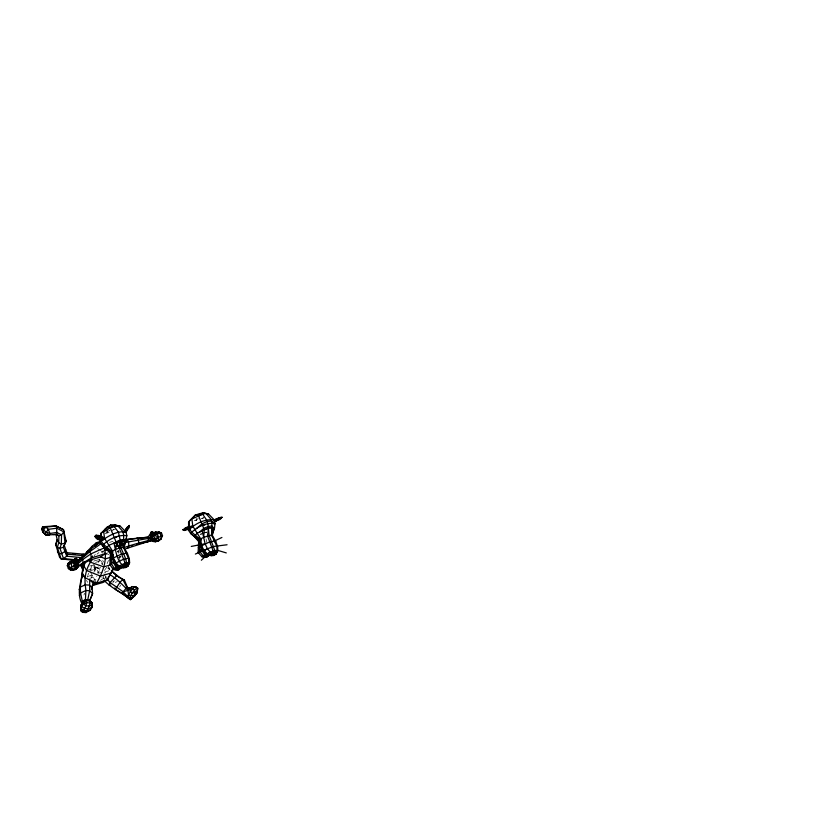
<?xml version="1.0" encoding="UTF-8"?>
<svg xmlns="http://www.w3.org/2000/svg" width="835" height="835" viewBox="0 0 835 835"><rect width="100%" height="100%" fill="white"/><g stroke="black" fill="none" stroke-linecap="round" stroke-linejoin="round"><path stroke-width="0.63" stroke-dasharray="4.17 3.13" d="M94.24 556.496L95.221 554.263M87.717 575.451L88.719 573.165M90.211 569.762L92.664 564.189M83.907 595.031L84.7 593.226M91.391 577.903L92.393 575.628L87.498 577.058M93.864 572.278L95.827 567.81M98.133 562.55L99.522 559.387L102.528 564.731M102.632 552.3L103.373 550.63M102.027 564.356L103.498 561.016M106.296 554.628L107.224 552.53M107.12 563.583L108.508 560.431M119.739 586.89L120.532 585.084M104.646 579.469L106.139 576.567L101.807 577.841M113.456 582.319L114.311 580.711L112.537 582.172M106.796 567.122L103.467 571.829L105.701 572.956M117.798 551.904L119.029 550.275M112.234 530.872L113.706 529.484M198.208 518.399L195.787 520.685L198.281 519.955M119.144 557.456L120.783 555.974M97.027 554.148L98.937 552.54M100.524 580.315L106.139 576.567M201.684 518.712L203.834 517.836M115.23 582.36L117.422 581.588M106.222 531.676L109.969 530.58L107.548 532.876L107.371 529.181L108.498 531.968L106.003 532.699M105.053 533.607L111.285 531.78M109.604 542.332L113.028 541.33M194.252 520.518L196.736 519.788L196.037 518.044M201.59 518.368L203.803 517.721M117.62 551.674L119.301 551.183M93.718 561.089L99.522 559.387M95.566 562.362L102.778 560.254M117.871 557.655L120.939 556.757M89.804 566.067L93.332 565.034L101.442 570.472M119.186 557.446L121.106 556.882M203.521 532.855L206.381 532.02M200.149 534.191L203.009 533.346M203.959 533.074L206.809 532.239L203.437 533.565M200.588 534.4L202.487 533.847M87.696 570.19L99.438 566.756M89.721 570.879L100.555 567.706L98.05 573.415L93.332 565.034L95.409 571.777M87.216 576.588L92.038 575.179M99.135 573.092L102.381 572.142M89.575 578.384L96.797 576.265M93.499 580.273L95.91 579.563M112.819 529.244L115.376 529.463M97.674 548.689L101.014 550.505M102.131 551.11L105.471 552.927M106.588 553.532L108.811 554.753M98.446 559.283L103.707 562.769M109.844 569.564L107.809 567.936L109.636 569.501M104.594 579.083L103.676 578.217L103.55 574.386M118.038 550.651L119.102 552.551M101.202 551.236L102.267 553.135M107.903 565.556L110.575 570.295L103.227 572.455L105.033 575.649M108.414 567.748L109.583 569.825M105.627 576.724L107.433 579.918M93.687 564.022L98.749 572.998M90.263 571.829L96.004 582.026M86.506 580.388L87.571 582.287M206.005 538.878L207.163 543.23M117.766 551.058L118.34 553.24M119.207 556.507L119.916 559.763"/><path stroke-width="1.25" d="M111.107 552.979L102.392 545.62L100.325 542.552L100.336 540.214M100.336 536.707L101.056 533.189L107.172 527.167L110.564 525.194L114.656 524.975L120.313 526.238L126.054 532.093L126.836 535.684L124.144 547.635L127.494 553.615L129.352 558.782L129.592 562.811L127.859 566.339L126.179 567.33L118.956 566.986C114.03 563.458 111.733 557.456 111.984 551.517L103.269 544.19L101.254 541.049C108.237 536.153 117.192 530.361 126.054 532.093L128.84 527.793L129.237 525.476L123.924 531.644L128.84 527.793M152.012 532.699L158.817 531.822L160.07 532.981L161.374 538.398C158.796 540.923 154.59 541.884 151.438 539.848L150.415 537.208L150.738 533.168L152.2 531.707L153.16 532.511L153.285 535.204L155.717 541.007L155.226 541.821L150.947 540.652L126.001 548.668M194.513 536.707L190.641 533.429L188.574 530.371L188.574 522.178L195.421 514.976L202.895 512.784L208.562 514.057L214.292 519.913L215.075 523.493L214.501 528.012L211.871 535.924M128.757 559.335L129.352 558.782L128.486 558.239L123.653 559.189L115.24 563.301L118.466 566.37L121.691 567.581L126.21 567.32C127.953 560.431 123.11 553.772 120.845 547.509L121.263 542.802L123.643 539.629L123.674 534.984L122.735 531.363L117.735 525.674L114.656 524.975M208.562 514.057L205.974 513.494L195.421 514.976L189.294 521.009L189.493 528.858L191.518 531.999L200.223 539.337C199.982 545.265 202.279 551.267 207.195 554.795L212.069 555.515L216.108 554.158L217.152 550.192L216.724 546.059L211.641 534.974L211.923 522.804L210.973 519.182L205.974 513.494L202.895 512.784L201.559 514.047M214.418 555.15L214.814 550.516L209.084 535.318L207.852 523.67L206.683 520.09L202.654 514.193L202.895 512.784M90.399 609.894L87.268 610.896L83.73 610.656L80.64 609.247L81.319 604.488L86.057 600.01L89.585 600.24L92.1 602.828L92.194 607.149L90.399 609.894L86.015 612.577L82.477 612.337L80.995 610.75L81.319 604.488L85.045 601.711L86.057 600.01L86.704 602.713L85.963 605.803L82.477 612.337M88.771 611.272L83.103 611.617L80.995 610.75L82.31 601.19L80.567 592.986L80.254 587.141L82.227 574.323L85.045 577.778L96.599 583.101L107.433 579.918L113.309 568.771M83.103 611.617L83.114 610.896L80.995 610.75M83.73 610.656L83.75 609.456M86.015 612.577L87.289 609.686M75.359 569.574L77.613 567.529L78.333 565.619L76.329 562.205L71.34 563.343L69.305 562.404L68.564 564.669L69.587 567.299L71.862 568.979L74.263 569.345L76.632 568.541L74.346 565.671L75.327 562.404L76.81 561.057L77.05 559.231L76.058 558.406L73.751 559.982L74.263 569.345L73 570.389L70.589 570.023L68.313 568.343L67.291 565.702L68.032 563.437L76.058 558.406L77.248 560.264L76.329 562.205L77.613 567.529L75.359 569.574L73 570.389M74.346 565.671L68.313 568.343L70.589 570.023L71.862 568.979L71.34 563.343L67.291 565.702L68.042 566.036L68.032 563.437L71.121 561.235L74.545 561.193L74.597 559.21L75.484 558.991M122.119 567.247L118.685 569.721L113.309 569.46L109.876 564.658L110.429 553.782L105.941 548.459L102.392 545.62C108.164 539.306 118.163 534.39 126.836 535.684L126.398 536.206M209.804 555.014L207.216 556.872L201.84 556.611L198.114 552.478L198.667 541.591L194.179 536.279L190.641 533.429C196.402 527.115 206.412 522.199 215.075 523.493L214.198 524.557M81.026 608.819L80.661 607.306L82.31 601.19L85.045 601.711L85.421 599.603L85.89 590.512L85.17 584.323M150.947 540.652L152.2 531.707L153.755 535.966M81.548 602.943C75.63 590.397 83.552 577.538 82.895 564.543M83.124 563.312L81.809 578.175M124.916 542.552L148.713 538.345L150.415 537.208L150.738 533.168L153.797 540.85L153.306 541.654L152.419 540.412M227.068 544.764L213.77 546.455L207.466 548.772L203.479 551.11L206.704 554.179L209.929 555.4L212.988 555.244L214.585 554.033L216.108 554.158L216.724 552.728L213.948 554.388L211.631 553.814L207.466 548.772L205.076 543.71L203.667 537.312L204.272 529.672L198.5 515.686L195.421 514.976M152.2 531.707L153.233 534.275L152.179 534.619L151.104 533.722L151.093 532.48L152.158 532.135L153.222 533.033L152.168 533.377L153.285 533.711L161.499 533.085L162.512 535.715L160.884 539.212L158.504 540.976L155.226 541.821M76.256 559.44L76.329 558.709L75.254 558.605L76.455 560.462L77.248 560.264L76.329 558.709L73.856 561.454L75.046 561.099M125.803 567.445L128.486 564.919L125.626 565.118L121.378 567.184L123.204 567.706L123.392 566.005C116.556 560.41 115.908 550.891 113.915 542.896L116.931 544.065L119.238 547.979L125.114 563.124L125.25 567.602L121.691 567.581M127.473 566.401L128.914 562.383L128.486 558.239L120.25 540.339L118.445 532.281L113.466 525.466L110.564 525.194L108.56 527.094M198.667 541.591L200.755 540.005L200.734 538.857L203.667 537.312L211.641 534.974L214.501 528.012L211.881 527.438L208.499 528.158L207.477 535.788L213.875 552.927L213.499 555.421L211.057 555.578L210.691 554.691L209.929 555.4L211.443 555.525L211.631 553.814L214.793 552.655L216.286 552.457L215.649 553.041L216.108 554.158M124.384 545.37L124.144 547.635L120.845 547.509L115.418 549.503L112.495 551.048L112.516 552.196L110.429 553.782M214.052 555.265L215.712 554.21L217.841 550.62L217.591 546.601L215.733 541.424L212.382 535.444L212.904 530.914M212.706 527.616L211.641 534.974L212.382 535.444M79.137 589.677L80.254 587.141L85.18 584.855C84.366 575.973 86.683 566.516 92.33 559.544M84.679 561.997L82.373 573.04L85.045 577.778M82.31 601.19L85.421 599.603L87.758 599.76L89.648 590.731L89.71 579.928L93.155 583.049L91.37 589.51M152.012 534.181L157.544 533.742L152.012 535.673L150.738 534.661L151.239 532.02L153.16 532.511L153.233 534.275L152.648 533.951L155.842 532.052L157.544 533.742L158.994 540.161L158.504 540.976M53.44 534.546L55.976 534.379L57.156 539.431L55.715 544.629L59.588 557.31L61.101 558.918L73.438 560.243M115.418 549.503L116.931 544.065L120.25 540.339L123.643 539.629L126.262 540.203L123.392 547.165L124.457 539.807L121.263 542.802M57.25 540.548L55.715 544.629L57.406 547.468L61.101 558.918L63.46 558.542L78.396 560.108M108.613 576.317L107.433 579.918L103.122 582.423L92.299 585.596L96.599 583.101C103.008 572.173 108.299 558.197 103.582 545.808M135.907 593.048L135.051 595.616L130.302 599.603C121.983 592.756 111.681 588.331 104.145 580.44M105.575 548.345L104.855 550.484L107.266 549.785M113.163 558.051L112.788 554.659L111.389 558.792L111.285 563.448L114.405 568.51L119.614 568.291L121.774 567.038M200.682 543.512L199.638 546.612L199.523 551.257L202.936 555.661L207.988 554.962M112.944 568.311L111.326 572.935L100.503 576.119L86.537 570.535L83.865 565.796L85.713 561.579M89.982 599.906L92.591 593.685L92.121 587.819L89.199 585.084L85.18 584.855M89.794 600.522L92.591 593.685L89.648 590.731L85.89 590.512L80.567 592.986L79.377 595.699M90.316 550.724L92.142 546.299L96.39 542.698L101.202 541.289M55.82 525.904L63.481 529.661L63.815 531.853L61.55 534.88L58.941 535.726L56.592 534.504L45.8 535.026L42.637 531.749L41.75 528.639L42.585 526.739L55.82 525.904L63.481 529.661L66.111 541.153L63.376 547.228L66.696 556.183L81.987 557.665M64.243 545.245L65.694 549.597L64.827 551.58L61.487 553.615L59.014 553.678L57.396 551.768M64.577 537.855L66.111 541.153L63.376 547.228L59.963 548.334L57.406 547.468L58.7 542.729L58.941 535.726L55.976 534.379L56.592 534.504L56.853 532.448L56.425 526.029L45.862 527.083L43.472 529.849L42.637 531.749L45.08 533.993L49.077 535.371L49.912 533.471L48.305 529.327L45.862 527.083L42.585 526.739L43.472 529.849L45.915 532.093L49.912 533.471L56.853 532.448L61.55 534.88L61.32 543.992L59.963 548.334L63.46 558.542L66.696 556.183L67.551 554.2L65.694 549.597M85.859 554.096L86.84 551.862L92.142 546.299M83.834 556.037L86.704 553.522L87.56 551.549L98.979 542.823L94.898 546.455L96.39 542.698L100.482 542.896M76.956 566.683L78.114 566.725L82.529 563.865L83.197 562.352L82.185 557.853L80.682 557.874L76.632 562.07L77.791 562.112L89.648 551.747L100.951 543.7M82.529 563.865L90.357 560.003L92.654 556.027M115.856 568.447L116.222 567.623L119.708 566.6M128.005 547.885L128.872 545.913L128.517 541.79L127.296 539.629L125.219 539.431L148.056 537.166L150.738 533.168L151.5 534.922L150.415 537.208M135.886 586.89L131.857 586.587L130.26 588.466L126.93 587.433L123.11 591.764L122.338 593.518L130.302 599.603L136.867 593.257L137.775 588.258L135.886 586.89L131.857 586.587L127.953 590.418L123.11 591.764L110.105 582.548L107.068 578.968M148.213 539.473L148.713 538.345L148.056 537.166L127.296 539.629M130.302 599.603L130.928 598.152L131.638 598.674L136.867 593.257L137.775 588.258L134.936 586.661L132.629 588.612L128.506 594.583L127.651 597.056L128.413 598.225M200.974 550.829L201.162 544.931M204.398 555.599L204.763 554.764L207.09 554.085M127.442 526.885L124.624 532.281L127.39 530.121M129.237 525.476L125.594 532.448L126.054 532.093M87.268 610.896L90.243 602.953L89.585 600.24M158.337 532.626L158.817 531.822L161.499 533.085L161.009 533.889M162.032 536.519L162.512 535.715C149.997 540.861 136.282 543.042 123.476 547.833M160.884 539.212L161.374 538.398M100.325 542.552L101.254 541.049M110.053 559.951L111.389 558.792L111.41 552.927L105.941 548.459L106.671 547.269L109.291 545.172L120.25 540.339L120.543 547.791M188.574 530.371C194.638 523.722 205.17 518.545 214.292 519.913L218.937 517.752L222.058 517.293L218.989 519.735L214.104 521.729L216.401 518.879M198.302 547.76L199.638 546.612L199.659 540.736L194.179 536.279L197.53 532.991L208.499 528.158L208.072 528.555M75.933 561.277L74.597 559.21L75.933 561.277L76.329 558.709M119.217 567.101L119.655 568.28L116.222 567.623L113.309 569.46L118.716 569.71L121.43 566.934M208.197 555.432L207.216 556.872L201.84 556.611L204.763 554.764L208.155 555.442M216.14 521.228L218.937 517.752M218.989 519.735L220.951 517.293M151.25 533.137L152.043 532.166L153.17 533.628L152.22 533.941L151.25 533.137L153.16 532.511M125.72 540.85L126.262 540.203M213.958 528.67L214.501 528.012M126.628 566.297L128.047 564.637L126.221 565.17L126.628 566.297L123.392 566.005L121.68 566.913L118.935 565.932L115.835 562.748L113.268 557.78L112.495 551.048L104.573 538.387L103.623 531.133L107.172 527.167L110.251 527.866L117.735 525.674L120.313 526.238M127.108 565.504L128.183 565.191L129.592 562.811L128.914 562.383L126.221 565.17M214.793 552.655L217.152 550.192L226.285 552.916M78.459 560.911L80.682 557.874L87.56 551.549L89.648 551.747L90.858 553.908L91.213 558.041L78.615 565.587L76.977 565.879L77.613 567.529M94.752 536.467L96.046 535.204L101.025 535.945L104.573 538.387L102.935 539.974L94.752 536.467L97.476 539.4L102.517 540.381M95.733 537.74L98.217 535.318M97.476 539.4L101.025 535.945M100.179 540.068L103.091 537.239M201.35 560.222L209.856 552.332L214.814 550.516L217.841 550.62L216.422 553.01L215.346 553.323M118.935 548.261L120.25 540.339L116.034 541.852L110.251 527.866L113.466 525.466L117.735 525.674M121.138 554.377L126.586 553.031L127.494 553.615L126.868 554.19M121.252 566.673L118.956 566.986L118.466 566.37L125.114 563.124L128.914 562.383M127.859 566.339L127.411 565.232L128.047 564.637M209.376 542.186L214.825 540.85L221.922 537.458M215.117 542.009L215.733 541.424L214.825 540.85M198.5 515.686L202.654 514.193L191.873 518.942L192.812 526.207L200.734 538.857L201.506 545.589L204.074 550.557L207.174 553.751L209.919 554.722L211.631 553.814L209.616 555.004L211.057 555.578M212.069 555.515L211.391 555.202L213.123 555.525M199.847 531.843L203.792 528.346L208.259 526.52L211.892 525.966L213.603 527.814M109.876 564.658L113.174 562.018L112.788 554.659M116.034 568.666L115.053 569.512L117.422 569.606L121.816 567.236M198.114 552.478L201.412 549.837L204.763 554.764M86.704 553.522L88.52 551.945M196.392 528.628L202.06 523.743L207.143 521.489L211.443 520.988L214.407 523.347M131.638 598.674L129.55 599.321L130.396 595.95L134.518 589.98L136.825 588.028L137.524 590.689L135.218 592.641L132.149 593.017L130.26 591.65L129.55 588.529L132.629 588.612L134.518 589.98L135.218 592.641L134.56 595.209L130.396 595.95L128.506 594.583L127.953 590.418L130.26 588.466L126.93 587.433L122.912 579.667L116.065 575.263M129.55 599.321L130.928 598.152M129.79 589.155L127.682 587.892L124.446 580.127L116.514 575.67L110.105 582.548L108.988 585.084L110.815 585.001M69.065 568.666L69.827 568.05M110.251 527.866L101.056 533.189L101.139 536.561M125.887 528.899L129.331 526.207M182.896 529.745L187.207 527.188L192.812 526.207L187.249 529.599L184.577 530.476L182.896 529.745L190.317 528.158M183.397 530.162L187.207 527.188M184.577 530.476L190.015 526.227M187.249 529.599L191.695 526.123M90.357 560.003L100.774 556.893L105.095 553.688L91.213 558.041M153.285 533.711L155.842 532.052M155.654 534.849L157.544 533.742M105.168 529.066L107.705 527.584M207.028 556.162L209.241 554.983M209.742 541.852L200.88 546.173L204.095 551.893M104.646 547.708L90.858 553.908L83.02 559.346L78.448 563.291L78.114 566.725L77.06 566.662L78.333 565.619L77.311 562.988L78.448 563.291L77.791 562.112M195.38 554.054L207.466 548.772M121.503 554.033L112.641 558.354L115.856 564.074M150.738 534.661L151.375 534.421L151.093 532.48L152.179 534.619M214.031 520.226L222.058 517.293M214.825 520.842L221.024 518.566M151.104 533.722L151.636 533.544M131.523 545.923L132.619 545.589M103.623 531.133L105.93 530.455M114.531 537.667L116.816 536.999M121.733 540.182L123.643 539.629M116.482 542.959L122.453 541.216M202.769 525.486L205.055 524.818M204.272 529.672L206.172 529.108M209.982 527.991L211.881 527.438M110.888 557.237L105.471 558.824L100.774 556.893M113.028 562.936L114.771 562.425L114.614 560.16M110.951 564.742L103.728 566.861L90.232 562.112L89.168 560.212M118.466 566.37L120.146 565.879M118.956 566.986L120.866 566.422M114.405 568.51L117.13 567.716L114.771 562.425M127.411 565.232L128.486 564.919M115.126 568.927L113.309 569.46L118.716 569.71M121.378 567.184L122.453 566.871M117.38 569.616L117.14 568.896M201.266 550.745L203.009 550.234L205.66 554.868M215.649 553.041L216.724 552.728M209.929 555.4L211.756 554.857M205.963 556.747L205.368 556.308M213.082 555.546L214.459 555.139M132.744 597.568L129.54 598.434L123.11 591.764M75.463 559.638L77.05 559.231M145.655 542.113L147.993 541.539M149.288 541.216L151.375 540.683M141.595 543.105L136.721 544.295L138.224 544.274L138.881 542.76L137.869 538.272L136.366 538.293M142.806 542.813L144.09 542.5M184.879 528.19L192.311 526.603M191.288 546.434L205.076 543.71M81.632 554.649L84.137 554.231L66.049 552.603L67.551 554.2L84.272 555.745M49.62 534.786L45.8 535.026L45.08 533.993L48.305 529.327L56.77 528.211L63.815 531.853L65.026 543.199L61.32 543.992L58.7 542.729L57.156 539.431M69.848 562.268L71.591 562.174M209.919 554.722L213.499 555.421M121.68 566.913L125.25 567.602M201.84 556.611L204.45 556.507M93.155 583.049L96.599 583.101M147.221 541.738L148.379 541.779L148.713 538.345M80.64 609.247L82.707 609.383M72.948 561.381L71.121 561.235L73.835 562.623M72.655 553.814L75.223 554.054M75.912 560.515L78.375 560.786M121.607 564.523L125.626 565.118L125.709 566.568M124.446 580.127L122.912 579.667L120.428 581.713L115.324 589.385L123.1 593.977M96.046 535.204L104.239 538.711M194.179 536.279L200.755 540.005M105.941 548.459L112.516 552.196M216.724 546.059L217.591 546.601M127.953 590.418C122.265 584.406 117.004 578.916 109.688 574.49M111.869 571.203L117.954 576.087M114.625 588.059L115.491 588.748M74.033 561.287L75.327 562.404L76.632 568.541L75.693 566.13M111.274 570.931L116.514 575.67M47.449 533.878L49.077 535.371M207.195 554.795L206.704 554.179L209.856 552.332L213.875 552.927L213.948 554.388M73.751 559.982L74.545 561.193M76.058 558.406L77.248 560.264M75.254 558.605L76.455 560.462M76.152 560.024L76.81 561.057M80.651 565.191L83.197 570.451M80.734 565.024L82.498 568.207L81.569 563.729M113.174 562.018L116.222 567.623M152.648 533.951L153.285 535.204L158.368 536.696L155.717 541.007L154.778 538.596M151.239 532.02L152.22 533.941M116.034 541.852L116.931 544.065M214.418 553L214.877 554.116M212.758 554.565L213.029 555.223L212.716 554.576M210.994 554.409L211.443 555.525M122.755 566.6L123.204 567.706M110.564 525.194L110.919 526.071M153.149 539.201L153.797 540.85M41.75 528.639L43.357 532.782M152.043 532.166L152.21 532.824M202.164 530.705L203.667 537.312M201.287 544.733L201.538 546.988M83.469 602.254L83.437 604.185L81.298 606.419L84.94 608.475L88.479 608.715L92.194 607.149L92.1 602.828L90.274 601.023L86.736 600.783L83.469 602.254M117.13 545.61L117.996 545.526L117.13 545.61M121.367 544.712L122.933 543.418L121.367 544.712M122.234 544.117L122.86 543.585L122.275 544.044M92.069 604.759L89.502 606.043L85.963 605.803L83.437 604.185L86.704 602.713L90.243 602.953L92.069 604.759M116.482 546.247A1.085 0.574 -13.2 0 0 118.121 545.516A1.085 0.574 -13.2 0 0 116.566 545.224A1.085 0.574 -13.2 0 0 116.482 546.247"/></g></svg>
